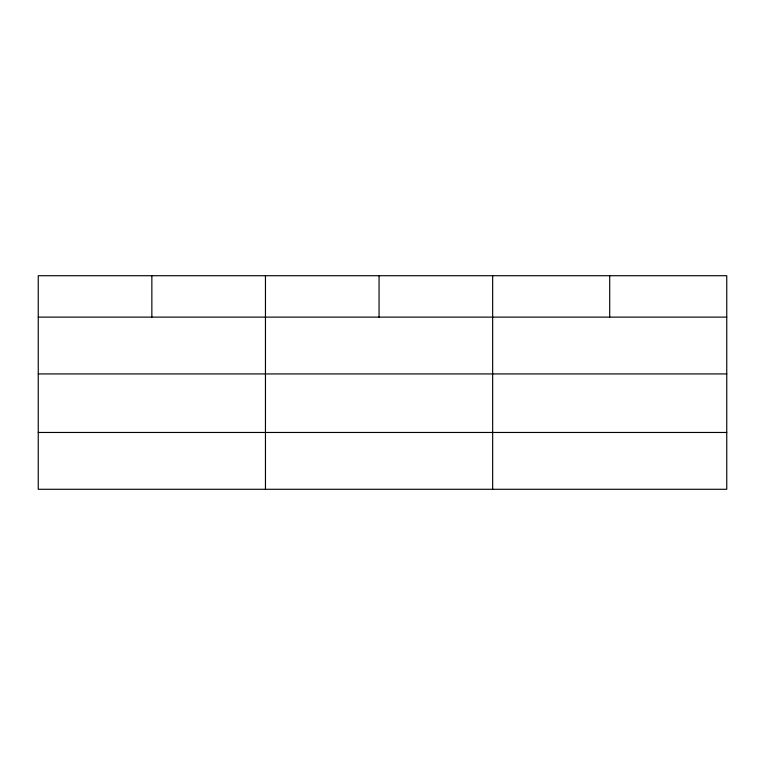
<?xml version="1.0" encoding="UTF-8"?>
<svg xmlns="http://www.w3.org/2000/svg" width="765" height="765" viewBox="0 0 765 765"><rect width="100%" height="100%" fill="white"/><g stroke="black" fill="none" stroke-linecap="round" stroke-linejoin="round"><path stroke-width="1.15" d="M726.75 373.932L726.75 275.716L38.25 275.716L38.25 489.284L726.75 489.284L726.75 373.932L38.25 373.932M38.25 317.121L726.75 317.121M38.25 432.464L726.75 432.464M609.705 275.716L609.705 317.121M492.66 275.716L492.66 489.284M379.058 275.716L379.058 317.121M265.455 275.716L265.455 489.284M151.853 275.716L151.853 317.121"/></g></svg>
